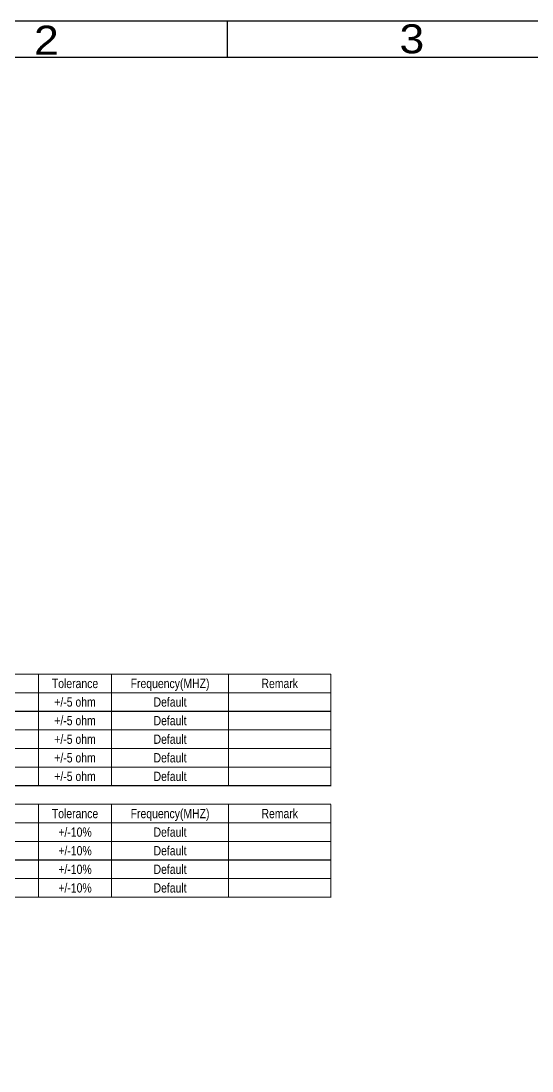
# Model space of a CAD drawing. Extents: x -61 to 349, y -42 to 245.
# Drawn here: x 15.6 to 85.5, y 101.3 to 244.8 of the extents above; entities that cross this region are included whole.
import ezdxf
from ezdxf.enums import TextEntityAlignment as Align

# ---------------------------------------------------------------- set-up
doc = ezdxf.new("R2010")
doc.units = 0
doc.layers.add('BOARD_GEOMETRY_DIMENSION', color=2, linetype='CONTINUOUS')
doc.layers.add('BOARD_GEOMETRY_SILKSCREEN_TOP', color=1, linetype='CONTINUOUS')

msp = doc.modelspace()

# ---------------------------------------------------------------- linework, layer by layer
at = {"layer": 'BOARD_GEOMETRY_DIMENSION'}
msp.add_lwpolyline([(-61.1124, -42.1894), (-61.1124, 244.810534), (348.887542, 244.810534), (348.887542, -42.1894)], close=True, dxfattribs=at)
for points in [[(43.887644, 239.810544), (43.887644, 244.810534)], [(343.887552, 239.810544), (-56.11241, 239.810544)]]:
    msp.add_lwpolyline(points, dxfattribs=at)
at = {"layer": 'BOARD_GEOMETRY_DIMENSION', "const_width": 0.1524}
for points in [[(-31.974536, 155.547822), (-31.974536, 153.007822), (58.025284, 153.007822), (58.025284, 155.547822)], [(-31.974536, 155.547822), (58.025284, 155.547822)], [(18.025364, 155.547822), (18.025364, 153.007822)], [(28.025344, 155.547822), (28.025344, 153.007822)], [(44.025312, 155.547822), (44.025312, 153.007822)], [(-31.974536, 153.007822), (-31.974536, 150.467822), (58.025284, 150.467822), (58.025284, 153.007822)], [(18.025364, 153.007822), (18.025364, 150.467822)], [(28.025344, 153.007822), (28.025344, 150.467822)], [(44.025312, 153.007822), (44.025312, 150.467822)], [(-31.974536, 150.467822), (-31.974536, 147.927822), (58.025284, 147.927822), (58.025284, 150.467822)], [(18.025364, 150.467822), (18.025364, 147.927822)], [(28.025344, 150.467822), (28.025344, 147.927822)], [(44.025312, 150.467822), (44.025312, 147.927822)], [(-31.974536, 147.927822), (-31.974536, 145.387822), (58.025284, 145.387822), (58.025284, 147.927822)], [(18.025364, 147.927822), (18.025364, 145.387822)], [(28.025344, 147.927822), (28.025344, 145.387822)], [(44.025312, 147.927822), (44.025312, 145.387822)], [(-31.974536, 145.387822), (-31.974536, 142.847822), (58.025284, 142.847822), (58.025284, 145.387822)], [(18.025364, 145.387822), (18.025364, 142.847822)], [(28.025344, 145.387822), (28.025344, 142.847822)], [(44.025312, 145.387822), (44.025312, 142.847822)], [(-31.974536, 142.847822), (-31.974536, 140.307822), (58.025284, 140.307822), (58.025284, 142.847822)], [(18.025364, 142.847822), (18.025364, 140.307822)], [(28.025344, 142.847822), (28.025344, 140.307822)], [(44.025312, 142.847822), (44.025312, 140.307822)], [(-31.974536, 137.767822), (-31.974536, 135.227822), (58.025284, 135.227822), (58.025284, 137.767822)], [(-31.974536, 137.767822), (58.025284, 137.767822)], [(18.025364, 137.767822), (18.025364, 135.227822)], [(28.025344, 137.767822), (28.025344, 135.227822)], [(44.025312, 137.767822), (44.025312, 135.227822)], [(-31.974536, 135.227822), (-31.974536, 132.687822), (58.025284, 132.687822), (58.025284, 135.227822)], [(18.025364, 135.227822), (18.025364, 132.687822)], [(28.025344, 135.227822), (28.025344, 132.687822)], [(44.025312, 135.227822), (44.025312, 132.687822)], [(-31.974536, 132.687822), (-31.974536, 130.147822), (58.025284, 130.147822), (58.025284, 132.687822)], [(18.025364, 132.687822), (18.025364, 130.147822)], [(28.025344, 132.687822), (28.025344, 130.147822)], [(44.025312, 132.687822), (44.025312, 130.147822)], [(-31.974536, 130.147822), (-31.974536, 127.607822), (58.025284, 127.607822), (58.025284, 130.147822)], [(18.025364, 130.147822), (18.025364, 127.607822)], [(28.025344, 130.147822), (28.025344, 127.607822)], [(44.025312, 130.147822), (44.025312, 127.607822)], [(-31.974536, 127.607822), (-31.974536, 125.067822), (58.025284, 125.067822), (58.025284, 127.607822)], [(18.025364, 127.607822), (18.025364, 125.067822)], [(28.025344, 127.607822), (28.025344, 125.067822)], [(44.025312, 127.607822), (44.025312, 125.067822)]]:
    msp.add_lwpolyline(points, dxfattribs=at)
at = {"layer": 'BOARD_GEOMETRY_SILKSCREEN_TOP'}
msp.add_lwpolyline([(-61.1124, -42.1894), (-61.1124, 244.810534), (348.887542, 244.810534), (348.887542, -42.1894)], close=True, dxfattribs=at)
for points in [[(43.887644, 239.810544), (43.887644, 244.810534)], [(343.887552, 239.810544), (-56.11241, 239.810544)]]:
    msp.add_lwpolyline(points, dxfattribs=at)

# ---------------------------------------------------------------- texts
at = {"layer": 'BOARD_GEOMETRY_DIMENSION', "width": 1.147436}
for s, p in [('2', (17.418304, 240.21034)), ('3', (67.404742, 240.393728))]:
    msp.add_text(s, height=3.9624, dxfattribs=at).set_placement(p)
at = {"layer": 'BOARD_GEOMETRY_DIMENSION', "width": 0.84}
for s, p in [('Tolerance', (23.025354, 153.642822)), ('Frequency(MHZ)', (36.025328, 153.642822)), ('Remark', (51.025298, 153.642822)), ('+/-5 ohm', (23.025354, 151.102822)), ('Default', (36.025328, 151.102822)), ('+/-5 ohm', (23.025354, 148.562822)), ('Default', (36.025328, 148.562822)), ('+/-5 ohm', (23.025354, 146.022822)), ('Default', (36.025328, 146.022822)), ('+/-5 ohm', (23.025354, 143.482822)), ('Default', (36.025328, 143.482822)), ('+/-5 ohm', (23.025354, 140.942822)), ('Default', (36.025328, 140.942822)), ('Tolerance', (23.025354, 135.862822)), ('Frequency(MHZ)', (36.025328, 135.862822)), ('Remark', (51.025298, 135.862822)), ('+/-10%', (23.025354, 133.322822)), ('Default', (36.025328, 133.322822)), ('+/-10%', (23.025354, 130.782822)), ('Default', (36.025328, 130.782822)), ('+/-10%', (23.025354, 128.242822)), ('Default', (36.025328, 128.242822)), ('+/-10%', (23.025354, 125.702822)), ('Default', (36.025328, 125.702822))]:
    msp.add_text(s, height=1.27, dxfattribs=at).set_placement(p, align=Align.CENTER)
at = {"layer": 'BOARD_GEOMETRY_SILKSCREEN_TOP', "width": 1.147436}
for s, p in [('2', (17.418304, 240.21034)), ('3', (67.404742, 240.393728))]:
    msp.add_text(s, height=3.9624, dxfattribs=at).set_placement(p)

doc.saveas('drawing.dxf')
